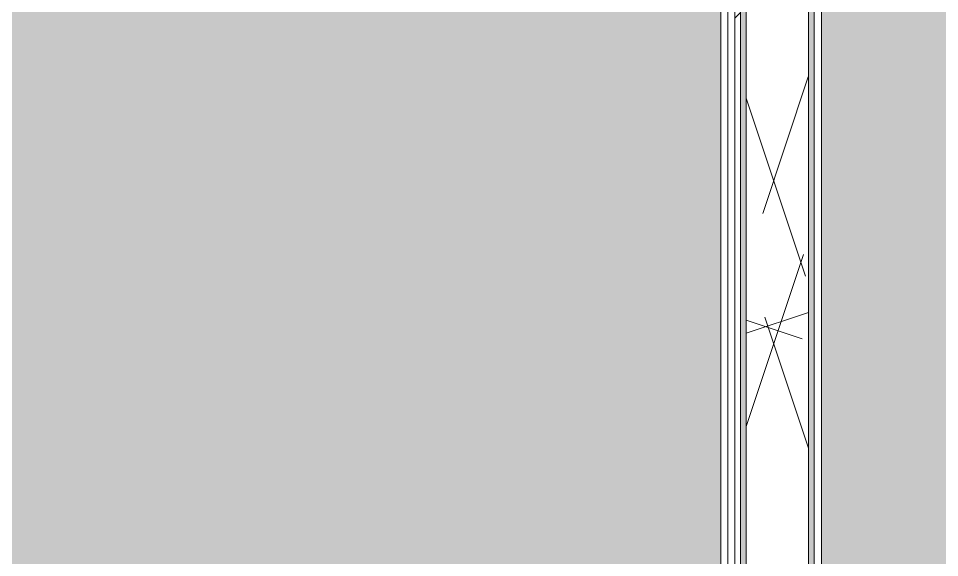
# Model space of a CAD drawing. Header units: inches. Extents: x -1551 to 2054, y 9767 to 12269.
# Drawn here: x 1385.3 to 1466.5, y 11317.7 to 11365.3 of the extents above; entities that cross this region are included whole.
import ezdxf

# ---------------------------------------------------------------- set-up
doc = ezdxf.new("R2010")
doc.units = ezdxf.units.IN
doc.header["$MEASUREMENT"] = 0
for name, color, linetype, lineweight in [('A-AREA-PATT-2', 254, 'Continuous', 9), ('A-WALL', 113, 'Continuous', 9), ('A-WALL-PATT-1', 8, 'Continuous', 9), ('A-WALL-PATT-2', 253, 'Continuous', 9), ('A-WALL-PATT-3', 7, 'Continuous', 9), ('I-WALL', 2, 'Continuous', 9), ('I-WALL-1', 1, 'Continuous', 5)]:
    doc.layers.add(name, color=color, linetype=linetype, lineweight=lineweight)
pattern_1 = [(0, (3964.78, 0), (115.2, 28.8), [4.752, -81.648, 4.752, -81.648, -460.8]), (0, (3964.78, 0), (115.2, 28.8), [-172.8, 4.752, -168.048, 4.752, -81.648, -201.6]), (0, (3964.78, 0), (115.2, 28.8), [-432, 4.752, -52.848, 4.752, -139.248]), (120, (4007.98, 14.4), (-82.54153, 85.366127), [4.752, -81.648, 4.752, -81.648, -460.8]), (120, (4007.98, 14.4), (-82.54153, 85.366127), [-172.8, 4.752, -168.048, 4.752, -81.648, -201.6]), (120, (4007.98, 14.4), (-82.54153, 85.366127), [-432, 4.752, -52.848, 4.752, -139.248]), (240, (4022.38, 72), (-32.65847, -114.16613), [4.752, -81.648, 4.752, -81.648, -460.8]), (240, (4022.38, 72), (-32.65847, -114.16613), [-172.8, 4.752, -168.048, 4.752, -81.648, -201.6]), (240, (4022.38, 72), (-32.65847, -114.16613), [-432, 4.752, -52.848, 4.752, -139.248])]

msp = doc.modelspace()

# ---------------------------------------------------------------- hatches: boundary and pattern name
at = {"layer": 'A-AREA-PATT-2'}
h = msp.add_hatch(color=256, dxfattribs=at)
h.paths.add_polyline_path([(1482.818, 11634.5), (1484.056, 11635.737), (1509.512, 11610.281), (1508.231, 11609.088), (1484.233, 11633.086)], flags=0)
h.paths.add_polyline_path([(1648.736, 11282.102), (1652.056, 11282.102), (1652.056, 11284.914), (1652.681, 11284.914), (1652.806, 11284.914), (1859.331, 11284.914), (1859.331, 11515.052), (1838.518, 11515.052), (1838.518, 11542.927), (1859.331, 11542.927), (1859.331, 11678.552), (1526.87, 11678.552), (1508.274, 11659.956), (1506.904, 11661.326), (1506.462, 11660.884), (1505.269, 11662.077), (1480.697, 11637.505), (1481.89, 11636.312), (1481.448, 11635.87), (1482.818, 11634.5), (1474.952, 11626.633), (1460.971, 11640.614), (1456.093, 11640.614), (1456.093, 11284.914), (1615.306, 11284.914), (1615.431, 11284.914), (1616.056, 11284.914), (1616.056, 11282.102)], flags=0)
h = msp.add_hatch(color=256, dxfattribs=at)
h.paths.add_polyline_path([(1422.406, 11282.102), (1422.406, 11284.914), (1447.218, 11284.914), (1447.218, 11640.614), (1320.031, 11640.614), (1320.031, 11622.614), (1294.368, 11622.614), (1294.368, 11624.552), (1293.743, 11624.552), (1293.743, 11626.239), (1258.993, 11626.239), (1258.993, 11624.552), (1258.368, 11624.552), (1258.368, 11622.614), (1254.306, 11622.614), (1254.306, 11284.914), (1258.181, 11284.914), (1258.181, 11305.727), (1286.056, 11305.727), (1286.056, 11284.914), (1384.906, 11284.914), (1385.031, 11284.914), (1385.656, 11284.914), (1385.656, 11282.102), (1421.656, 11282.102), (1421.656, 11284.914), (1422.281, 11284.914), (1422.281, 11282.102)], flags=0)
h.paths.add_polyline_path([(1258.368, 11586.614), (1258.368, 11622.614), (1260.118, 11622.614), (1260.118, 11586.614)], flags=0)
at = {"layer": 'A-WALL-PATT-1'}
h = msp.add_hatch(dxfattribs=at)
h.set_pattern_fill('FP_17', color=256, style=0, pattern_type=2)
h.set_pattern_definition([(45, (3964.78, 0), (-35.63818, 35.63818), []), (45, (3964.78, 54), (-35.63818, 35.63818), [])])
h.paths.add_polyline_path([(1448.968, 11284.289), (1448.968, 11641.239), (1448.468, 11641.239), (1448.468, 11284.289)], flags=0)
at = {"layer": 'A-WALL-PATT-2'}
h = msp.add_hatch(dxfattribs=at)
h.set_pattern_fill('FP_4', color=256, style=0, pattern_type=2)
h.set_pattern_definition([(161.57, (3966.5794, 1.8), (-14.4010124, -0.0012439), [0, -102.456, 11.376, 0]), (18.43, (3962.9794, 1.8), (-14.4010124, 0.0012439), [0, -102.456, 11.376, 0]), (108.43, (3966.5794, 1.8), (7.1973965, -36.003153), [34.146, -79.686]), (71.57, (3962.9794, 1.8), (7.1973965, 36.003153), [34.146, -79.686])])
h.paths.add_polyline_path([(1454.968, 11284.289), (1454.846, 11641.239), (1449.468, 11641.239), (1449.468, 11284.289)], flags=0)
at = {"layer": 'A-WALL-PATT-3'}
h = msp.add_hatch(dxfattribs=at)
h.set_pattern_fill('FP_3', color=256, style=0, pattern_type=2)
h.set_pattern_definition(pattern_1)
h.paths.add_polyline_path([(1447.843, 11284.289), (1447.843, 11640.614), (1447.218, 11640.614), (1447.218, 11284.289)], flags=0)
h = msp.add_hatch(dxfattribs=at)
h.set_pattern_fill('FP_3', color=256, style=0, pattern_type=2)
h.set_pattern_definition(pattern_1)
h.paths.add_polyline_path([(1448.468, 11284.289), (1448.468, 11641.239), (1447.843, 11641.239), (1447.843, 11284.289)], flags=0)
h = msp.add_hatch(dxfattribs=at)
h.set_pattern_fill('FP_3', color=256, style=0, pattern_type=2)
h.set_pattern_definition(pattern_1)
h.paths.add_polyline_path([(1456.093, 11284.289), (1456.093, 11640.614), (1455.468, 11640.614), (1455.468, 11284.289)], flags=0)
at = {"layer": 'I-WALL-1'}
for points in [[(1448.968, 11284.289), (1449.468, 11284.289), (1449.468, 11641.239), (1448.968, 11641.239), (1448.968, 11332.718)], [(1455.468, 11284.289), (1455.468, 11641.239), (1454.968, 11641.239), (1454.968, 11284.289)]]:
    msp.add_hatch(color=256, dxfattribs=at).paths.add_polyline_path(points, flags=0)

# ---------------------------------------------------------------- linework, layer by layer
at = {"layer": 'A-WALL'}
for p, q in [((1447.843, 11284.289), (1447.843, 11641.239)), ((1448.468, 11284.289), (1448.468, 11641.239)), ((1448.968, 11284.289), (1448.968, 11641.239)), ((1449.468, 11284.289), (1449.468, 11641.239)), ((1454.968, 11284.289), (1454.968, 11641.239)), ((1455.468, 11284.289), (1455.468, 11641.239))]:
    msp.add_line(p, q, dxfattribs=at)
at = {"layer": 'I-WALL'}
for p, q in [((1447.218, 11640.614), (1447.218, 11284.289)), ((1456.093, 11284.289), (1456.093, 11640.614))]:
    msp.add_line(p, q, dxfattribs=at)

doc.saveas('drawing.dxf')
